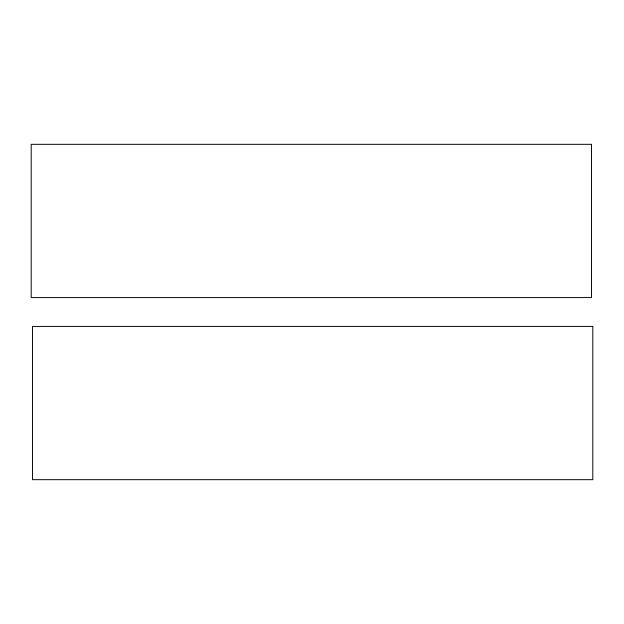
<?xml version="1.0" encoding="UTF-8"?>
<svg xmlns="http://www.w3.org/2000/svg" width="624" height="624" viewBox="0 0 624 624"><rect width="100%" height="100%" fill="white"/><g stroke="black" fill="none" stroke-linecap="round" stroke-linejoin="round"><path stroke-width="0.94" d="M591.49 144.323L31.2 144.323L31.2 297.578L591.49 297.578L591.49 144.323M592.8 326.422L32.51 326.422L32.51 479.677L592.8 479.677L592.8 326.422"/></g></svg>
